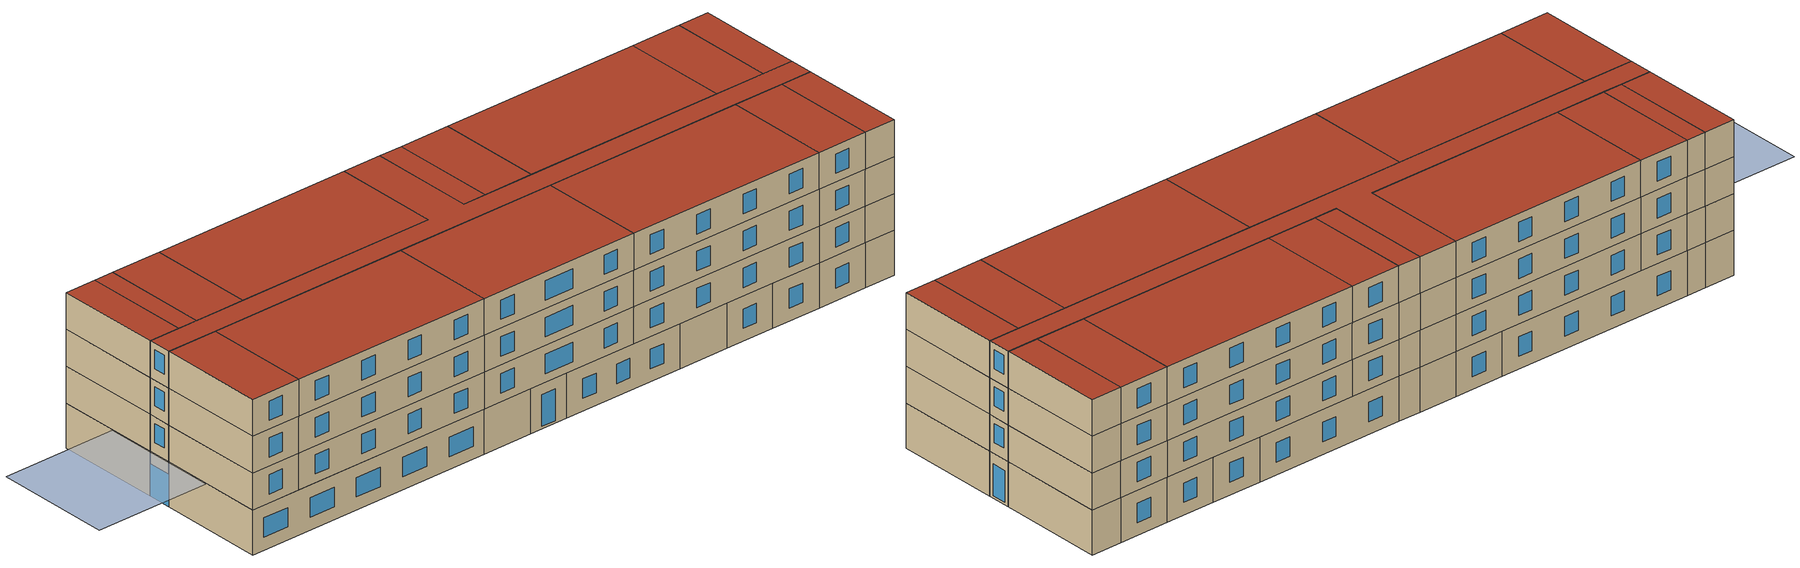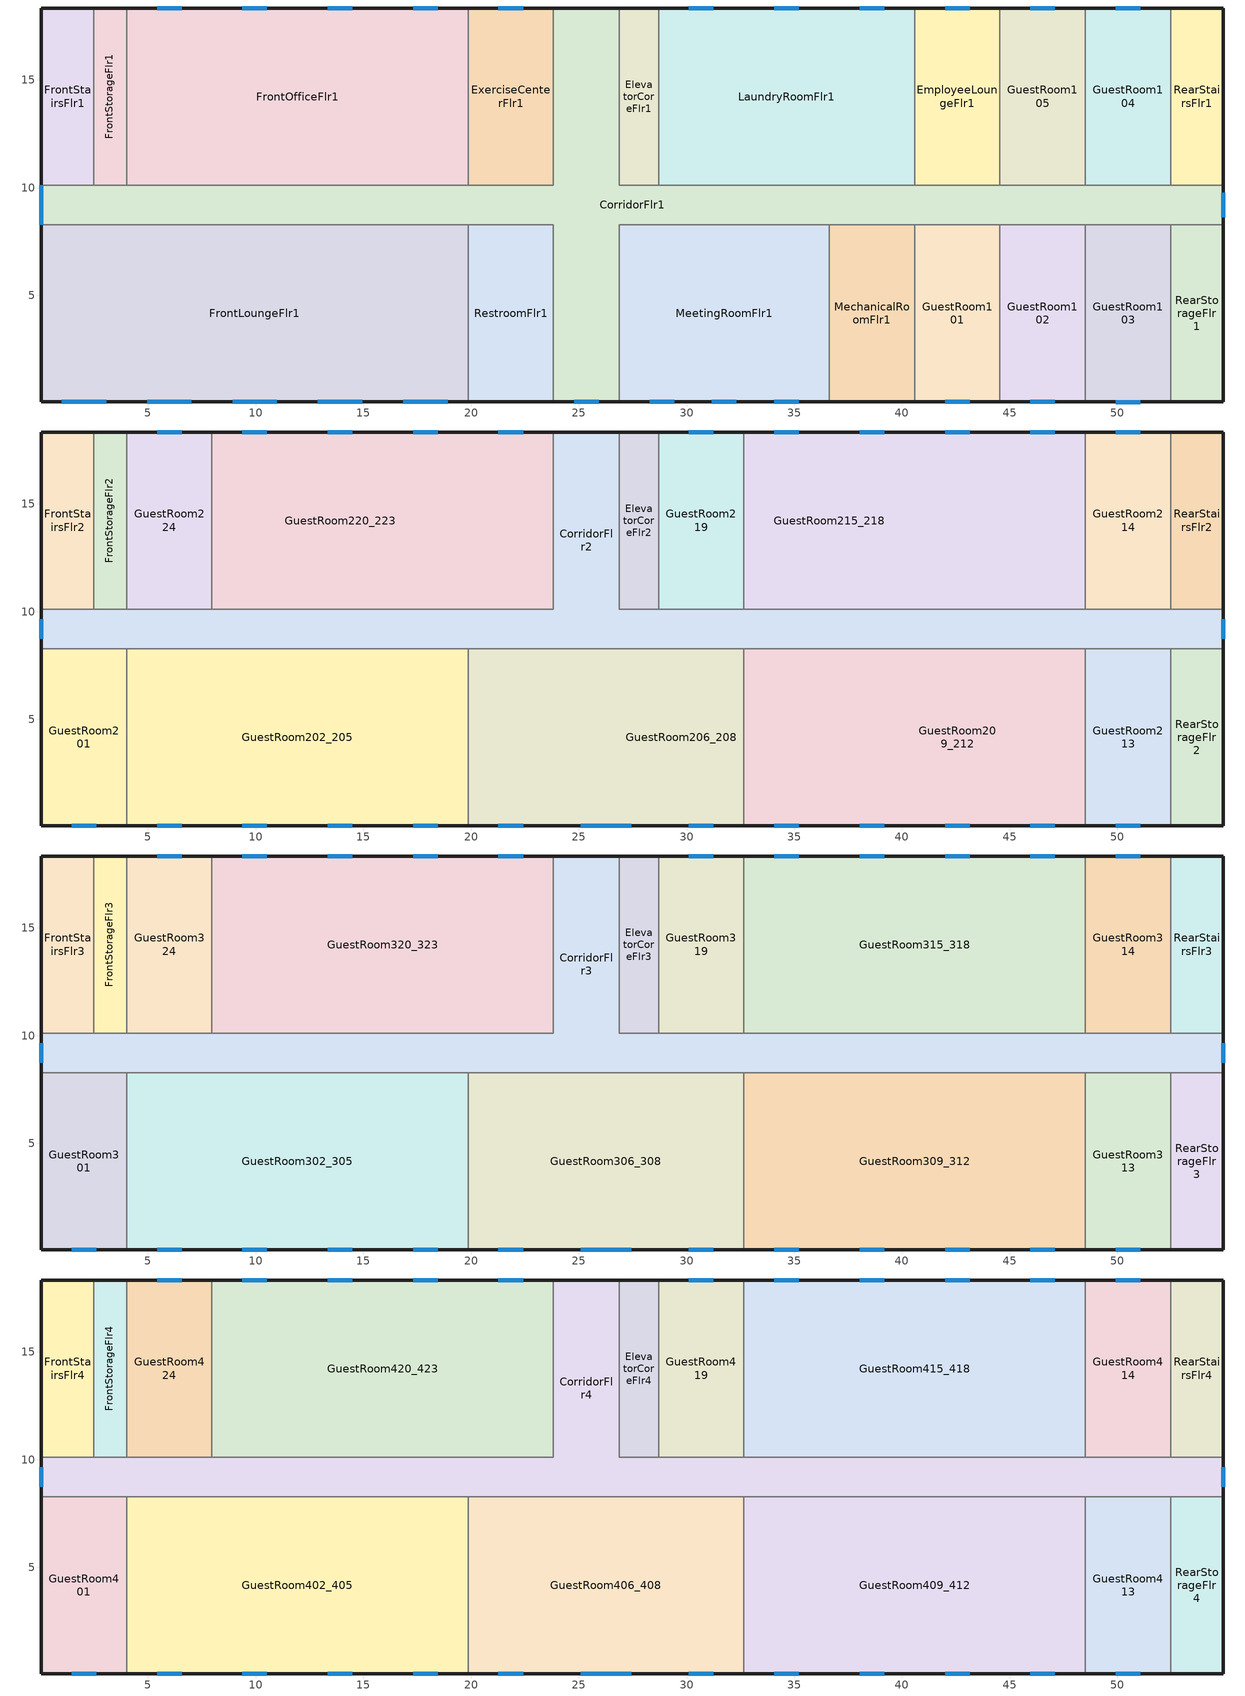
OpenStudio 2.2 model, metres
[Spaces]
CorridorFlr1
 floor ground: 26.87,18.34 26.87,10.11 54.91,10.11 54.91,8.28 26.87,8.28 26.87,0.05 23.82,0.05 23.82,8.28 0.05,8.28 0.05,10.11 23.82,10.11 23.82,18.34 z0
 wall outside: 54.91,8.28 54.91,10.11 / 0.05,10.11 0.05,8.28 / 23.82,0.05 26.87,0.05 / 26.87,18.34 23.82,18.34 z0:3.35
 wall to GuestRoom103: 48.51,8.28 52.47,8.28 z0:3.35
 wall to GuestRoom104: 52.47,10.11 48.51,10.11 z0:3.35
 wall to FrontStorageFlr1: 4.01,10.11 2.49,10.11 z0:3.35
 wall to MechanicalRoomFlr1: 36.62,8.28 40.59,8.28 z0:3.35
 wall to FrontStairsFlr1: 2.49,10.11 0.05,10.11 z0:3.35
 wall to ElevatorCoreFlr1: 28.7,10.11 26.87,10.11 26.87,18.34 z0:3.35
 wall to MeetingRoomFlr1: 26.87,0.05 26.87,8.28 36.62,8.28 z0:3.35
 wall to RestroomFlr1: 19.86,8.28 23.82,8.28 23.82,0.05 z0:3.35
 wall to RearStorageFlr1: 52.47,8.28 54.91,8.28 z0:3.35
 wall to GuestRoom102: 44.55,8.28 48.51,8.28 z0:3.35
 wall to GuestRoom105: 48.51,10.11 44.55,10.11 z0:3.35
 wall to GuestRoom101: 40.59,8.28 44.55,8.28 z0:3.35
 wall to EmployeeLoungeFlr1: 44.55,10.11 40.59,10.11 z0:3.35
 wall to FrontOfficeFlr1: 19.86,10.11 4.01,10.11 z0:3.35
 wall to ExerciseCenterFlr1: 23.82,18.34 23.82,10.11 19.86,10.11 z0:3.35
 wall to FrontLoungeFlr1: 0.05,8.28 19.86,8.28 z0:3.35
 wall to LaundryRoomFlr1: 40.59,10.11 28.7,10.11 z0:3.35
 wall to RearStairsFlr1: 54.91,10.11 52.47,10.11 z0:3.35
 window: 0.05,10.11 0.05,8.28 z0:2.44; 54.91,8.62 54.91,9.76 / 24.78,0.05 25.92,0.05 z0.19:2.55
RestroomFlr1
 floor ground: 23.82,8.28 23.82,0.05 19.86,0.05 19.86,8.28 z0
 wall outside: 19.86,0.05 23.82,0.05 z0:3.35
 wall to FrontLoungeFlr1: 19.86,8.28 19.86,0.05 z0:3.35
FrontOfficeFlr1
 floor ground: 19.86,18.34 19.86,10.11 4.01,10.11 4.01,18.34 z0
 wall outside: 19.86,18.34 4.01,18.34 z0:3.35
 wall to FrontStorageFlr1: 4.01,18.34 4.01,10.11 z0:3.35
 wall to ExerciseCenterFlr1: 19.86,10.11 19.86,18.34 z0:3.35
 window: 10.52,18.34 9.39,18.34 / 14.49,18.34 13.35,18.34 / 6.56,18.34 5.42,18.34 / 18.45,18.34 17.31,18.34 z0.95:2.4
GuestRoom102
 floor ground: 48.51,8.28 48.51,0.05 44.55,0.05 44.55,8.28 z0
 wall outside: 44.55,0.05 48.51,0.05 z0:3.35
 wall to GuestRoom101: 44.55,8.28 44.55,0.05 z0:3.35
 wall to GuestRoom103: 48.51,0.05 48.51,8.28 z0:3.35
 window: 45.96,0.05 47.1,0.05 z0.95:2.4
EmployeeLoungeFlr1
 floor ground: 44.55,18.34 44.55,10.11 40.59,10.11 40.59,18.34 z0
 wall outside: 44.55,18.34 40.59,18.34 z0:3.35
 wall to GuestRoom105: 44.55,10.11 44.55,18.34 z0:3.35
 wall to LaundryRoomFlr1: 40.59,18.34 40.59,10.11 z0:3.35
 window: 43.14,18.34 42,18.34 z0.95:2.4
LaundryRoomFlr1
 floor ground: 40.59,18.34 40.59,10.11 28.7,10.11 28.7,18.34 z0
 wall outside: 40.59,18.34 28.7,18.34 z0:3.35
 wall to ElevatorCoreFlr1: 28.7,18.34 28.7,10.11 z0:3.35
 window: 39.18,18.34 38.04,18.34 / 31.25,18.34 30.11,18.34 / 35.21,18.34 34.07,18.34 z0.95:2.4
GuestRoom105
 floor ground: 48.51,18.34 48.51,10.11 44.55,10.11 44.55,18.34 z0
 wall outside: 48.51,18.34 44.55,18.34 z0:3.35
 wall to GuestRoom104: 48.51,10.11 48.51,18.34 z0:3.35
 window: 47.1,18.34 45.96,18.34 z0.95:2.4
MechanicalRoomFlr1
 floor ground: 40.59,8.28 40.59,0.05 36.62,0.05 36.62,8.28 z0
 wall outside: 36.62,0.05 40.59,0.05 z0:3.35
 wall to MeetingRoomFlr1: 36.62,8.28 36.62,0.05 z0:3.35
 wall to GuestRoom101: 40.59,0.05 40.59,8.28 z0:3.35
GuestRoom103
 floor ground: 52.47,8.28 52.47,0.05 48.51,0.05 48.51,8.28 z0
 wall outside: 48.51,0.05 52.47,0.05 z0:3.35
 wall to RearStorageFlr1: 52.47,0.05 52.47,8.28 z0:3.35
 window: 49.92,0.05 51.06,0.05 z0.95:2.4
GuestRoom101
 floor ground: 44.55,8.28 44.55,0.05 40.59,0.05 40.59,8.28 z0
 wall outside: 40.59,0.05 44.55,0.05 z0:3.35
 window: 42,0.05 43.14,0.05 z0.95:2.4
RearStorageFlr1
 floor ground: 54.91,8.28 54.91,0.05 52.47,0.05 52.47,8.28 z0
 wall outside: 52.47,0.05 54.91,0.05 54.91,8.28 z0:3.35
MeetingRoomFlr1
 floor ground: 36.62,8.28 36.62,0.05 26.87,0.05 26.87,8.28 z0
 wall outside: 26.87,0.05 36.62,0.05 z0:3.35
 window: 28.28,0.05 29.42,0.05 / 31.18,0.05 32.32,0.05 / 34.07,0.05 35.21,0.05 z0.95:2.4
FrontStorageFlr1
 floor ground: 4.01,18.34 4.01,10.11 2.49,10.11 2.49,18.34 z0
 wall outside: 4.01,18.34 2.49,18.34 z0:3.35
 wall to FrontStairsFlr1: 2.49,18.34 2.49,10.11 z0:3.35
FrontStairsFlr1
 floor ground: 2.49,18.34 2.49,10.11 0.05,10.11 0.05,18.34 z0
 wall outside: 2.49,18.34 0.05,18.34 0.05,10.11 z0:3.35
RearStairsFlr1
 floor ground: 54.91,18.34 54.91,10.11 52.47,10.11 52.47,18.34 z0
 wall outside: 54.91,10.11 54.91,18.34 52.47,18.34 z0:3.35
 wall to GuestRoom104: 52.47,18.34 52.47,10.11 z0:3.35
GuestRoom104
 floor ground: 52.47,18.34 52.47,10.11 48.51,10.11 48.51,18.34 z0
 wall outside: 52.47,18.34 48.51,18.34 z0:3.35
 window: 51.06,18.34 49.92,18.34 z0.95:2.4
ElevatorCoreFlr1
 floor ground: 28.7,18.34 28.7,10.11 26.87,10.11 26.87,18.34 z0
 wall outside: 28.7,18.34 26.87,18.34 z0:3.35
ExerciseCenterFlr1
 floor ground: 23.82,18.34 23.82,10.11 19.86,10.11 19.86,18.34 z0
 wall outside: 23.82,18.34 19.86,18.34 z0:3.35
 window: 22.41,18.34 21.27,18.34 z0.95:2.4
FrontLoungeFlr1
 floor ground: 19.86,8.28 19.86,0.05 0.05,0.05 0.05,8.28 z0
 wall outside: 0.05,8.28 0.05,0.05 19.86,0.05 z0:3.35
 window: 4.97,0.05 7.02,0.05 / 16.85,0.05 18.91,0.05 / 1,0.05 3.06,0.05 / 12.89,0.05 14.94,0.05 / 8.93,0.05 10.98,0.05 z0.95:2.4
GuestRoom214
 floor to GuestRoom104: 52.47,18.34 52.47,10.11 48.51,10.11 48.51,18.34 z3.35
 wall outside: 52.47,18.34 48.51,18.34 z3.35:6.1
 wall to RearStairsFlr2: 52.47,10.11 52.47,18.34 z3.35:6.1
 wall to GuestRoom215_218: 48.51,18.34 48.51,10.11 z3.35:6.1
 wall to CorridorFlr2: 48.51,10.11 52.47,10.11 z3.35:6.1
 window: 51.06,18.34 49.92,18.34 z4:5.45
FrontStorageFlr2
 floor to FrontStorageFlr1: 4.01,18.34 4.01,10.11 2.49,10.11 2.49,18.34 z3.35
 wall outside: 4.01,18.34 2.49,18.34 z3.35:6.1
 wall to CorridorFlr2: 2.49,10.11 4.01,10.11 z3.35:6.1
 wall to FrontStairsFlr2: 2.49,18.34 2.49,10.11 z3.35:6.1
 wall to GuestRoom224: 4.01,10.11 4.01,18.34 z3.35:6.1
CorridorFlr2
 floor to CorridorFlr1: 26.87,18.34 26.87,10.11 54.91,10.11 54.91,8.28 0.05,8.28 0.05,10.11 23.82,10.11 23.82,18.34 z3.35
 wall outside: 0.05,10.11 0.05,8.28 / 54.91,8.28 54.91,10.11 / 26.87,18.34 23.82,18.34 z3.35:6.1
 wall to ElevatorCoreFlr2: 28.7,10.11 26.87,10.11 26.87,18.34 z3.35:6.1
 wall to FrontStairsFlr2: 2.49,10.11 0.05,10.11 z3.35:6.1
 wall to GuestRoom224: 7.97,10.11 4.01,10.11 z3.35:6.1
 wall to GuestRoom201: 0.05,8.28 4.01,8.28 z3.35:6.1
 wall to RearStairsFlr2: 54.91,10.11 52.47,10.11 z3.35:6.1
 wall to GuestRoom206_208: 19.86,8.28 32.66,8.28 z3.35:6.1
 wall to GuestRoom220_223: 23.82,18.34 23.82,10.11 7.97,10.11 z3.35:6.1
 wall to GuestRoom213: 48.51,8.28 52.47,8.28 z3.35:6.1
 wall to GuestRoom219: 32.66,10.11 28.7,10.11 z3.35:6.1
 wall to RearStorageFlr2: 52.47,8.28 54.91,8.28 z3.35:6.1
 wall to GuestRoom209_212: 32.66,8.28 48.51,8.28 z3.35:6.1
 wall to GuestRoom202_205: 4.01,8.28 19.86,8.28 z3.35:6.1
 wall to GuestRoom215_218: 48.51,10.11 32.66,10.11 z3.35:6.1
 window: 54.91,8.73 54.91,9.66 / 0.05,9.66 0.05,8.73 z4.19:5.61
GuestRoom209_212
 floor to MechanicalRoomFlr1: 40.59,8.28 40.59,0.05 36.62,0.05 36.62,8.28 z3.35
 floor to GuestRoom101: 44.55,8.28 44.55,0.05 40.59,0.05 40.59,8.28 z3.35
 floor to MeetingRoomFlr1: 36.62,8.28 36.62,0.05 32.66,0.05 32.66,8.28 z3.35
 floor to GuestRoom102: 48.51,8.28 48.51,0.05 44.55,0.05 44.55,8.28 z3.35
 wall outside: 32.66,0.05 48.51,0.05 z3.35:6.1
 wall to GuestRoom213: 48.51,0.05 48.51,8.28 z3.35:6.1
 wall to GuestRoom206_208: 32.66,8.28 32.66,0.05 z3.35:6.1
 window: 34.07,0.05 35.21,0.05 / 42,0.05 43.14,0.05 / 38.04,0.05 39.18,0.05 / 45.96,0.05 47.1,0.05 z4:5.45
GuestRoom215_218
 floor to LaundryRoomFlr1: 40.59,18.34 40.59,10.11 32.66,10.11 32.66,18.34 z3.35
 floor to EmployeeLoungeFlr1: 44.55,18.34 44.55,10.11 40.59,10.11 40.59,18.34 z3.35
 floor to GuestRoom105: 48.51,18.34 48.51,10.11 44.55,10.11 44.55,18.34 z3.35
 wall outside: 48.51,18.34 32.66,18.34 z3.35:6.1
 wall to GuestRoom219: 32.66,18.34 32.66,10.11 z3.35:6.1
 window: 39.18,18.34 38.04,18.34 / 43.14,18.34 42,18.34 / 47.1,18.34 45.96,18.34 / 35.21,18.34 34.07,18.34 z4:5.45
GuestRoom202_205
 floor to FrontLoungeFlr1: 19.86,8.28 19.86,0.05 4.01,0.05 4.01,8.28 z3.35
 wall outside: 4.01,0.05 19.86,0.05 z3.35:6.1
 wall to GuestRoom201: 4.01,8.28 4.01,0.05 z3.35:6.1
 wall to GuestRoom206_208: 19.86,0.05 19.86,8.28 z3.35:6.1
 window: 13.35,0.05 14.49,0.05 / 9.39,0.05 10.52,0.05 / 17.31,0.05 18.45,0.05 / 5.42,0.05 6.56,0.05 z4:5.45
GuestRoom219
 floor to LaundryRoomFlr1: 32.66,18.34 32.66,10.11 28.7,10.11 28.7,18.34 z3.35
 wall outside: 32.66,18.34 28.7,18.34 z3.35:6.1
 wall to ElevatorCoreFlr2: 28.7,18.34 28.7,10.11 z3.35:6.1
 window: 31.25,18.34 30.11,18.34 z4:5.45
GuestRoom206_208
 floor to MeetingRoomFlr1: 32.66,8.28 32.66,0.05 26.87,0.05 26.87,8.28 z3.35
 floor to CorridorFlr1: 26.87,8.28 26.87,0.05 23.82,0.05 23.82,8.28 z3.35
 floor to RestroomFlr1: 23.82,8.28 23.82,0.05 19.86,0.05 19.86,8.28 z3.35
 wall outside: 19.86,0.05 32.66,0.05 z3.35:6.1
 window: 21.27,0.05 22.41,0.05 / 30.11,0.05 31.25,0.05 / 25.08,0.05 27.44,0.05 z4:5.45
RearStairsFlr2
 floor to RearStairsFlr1: 54.91,18.34 54.91,10.11 52.47,10.11 52.47,18.34 z3.35
 wall outside: 54.91,10.11 54.91,18.34 52.47,18.34 z3.35:6.1
ElevatorCoreFlr2
 floor to ElevatorCoreFlr1: 28.7,18.34 28.7,10.11 26.87,10.11 26.87,18.34 z3.35
 wall outside: 28.7,18.34 26.87,18.34 z3.35:6.1
FrontStairsFlr2
 floor to FrontStairsFlr1: 2.49,18.34 2.49,10.11 0.05,10.11 0.05,18.34 z3.35
 wall outside: 2.49,18.34 0.05,18.34 0.05,10.11 z3.35:6.1
RearStorageFlr2
 floor to RearStorageFlr1: 54.91,8.28 54.91,0.05 52.47,0.05 52.47,8.28 z3.35
 wall outside: 52.47,0.05 54.91,0.05 54.91,8.28 z3.35:6.1
 wall to GuestRoom213: 52.47,8.28 52.47,0.05 z3.35:6.1
GuestRoom213
 floor to GuestRoom103: 52.47,8.28 52.47,0.05 48.51,0.05 48.51,8.28 z3.35
 wall outside: 48.51,0.05 52.47,0.05 z3.35:6.1
 window: 49.92,0.05 51.06,0.05 z4:5.45
GuestRoom220_223
 floor to FrontOfficeFlr1: 19.86,18.34 19.86,10.11 7.97,10.11 7.97,18.34 z3.35
 floor to ExerciseCenterFlr1: 23.82,18.34 23.82,10.11 19.86,10.11 19.86,18.34 z3.35
 wall outside: 23.82,18.34 7.97,18.34 z3.35:6.1
 wall to GuestRoom224: 7.97,18.34 7.97,10.11 z3.35:6.1
 window: 14.49,18.34 13.35,18.34 / 10.52,18.34 9.39,18.34 / 22.41,18.34 21.27,18.34 / 18.45,18.34 17.31,18.34 z4:5.45
GuestRoom224
 floor to FrontOfficeFlr1: 7.97,18.34 7.97,10.11 4.01,10.11 4.01,18.34 z3.35
 wall outside: 7.97,18.34 4.01,18.34 z3.35:6.1
 window: 6.56,18.34 5.42,18.34 z4:5.45
GuestRoom201
 floor to FrontLoungeFlr1: 4.01,8.28 4.01,0.05 0.05,0.05 0.05,8.28 z3.35
 wall outside: 0.05,8.28 0.05,0.05 4.01,0.05 z3.35:6.1
 window: 1.46,0.05 2.6,0.05 z4:5.45
GuestRoom302_305
 floor to GuestRoom202_205: 19.86,8.28 19.86,0.05 4.01,0.05 4.01,8.28 z6.1
 wall outside: 4.01,0.05 19.86,0.05 z6.1:8.84
 wall to CorridorFlr3: 19.86,8.28 4.01,8.28 z6.1:8.84
 wall to GuestRoom301: 4.01,8.28 4.01,0.05 z6.1:8.84
 wall to GuestRoom306_308: 19.86,0.05 19.86,8.28 z6.1:8.84
 window: 17.31,0.05 18.45,0.05 / 9.39,0.05 10.52,0.05 / 13.35,0.05 14.49,0.05 / 5.42,0.05 6.56,0.05 z6.75:8.19
GuestRoom319
 floor to GuestRoom219: 32.66,18.34 32.66,10.11 28.7,10.11 28.7,18.34 z6.1
 wall outside: 32.66,18.34 28.7,18.34 z6.1:8.84
 wall to GuestRoom315_318: 32.66,10.11 32.66,18.34 z6.1:8.84
 wall to ElevatorCoreFlr3: 28.7,18.34 28.7,10.11 z6.1:8.84
 wall to CorridorFlr3: 28.7,10.11 32.66,10.11 z6.1:8.84
 window: 31.25,18.34 30.11,18.34 z6.75:8.19
GuestRoom309_312
 floor to GuestRoom209_212: 48.51,8.28 48.51,0.05 32.66,0.05 32.66,8.28 z6.1
 wall outside: 32.66,0.05 48.51,0.05 z6.1:8.84
 wall to GuestRoom313: 48.51,0.05 48.51,8.28 z6.1:8.84
 wall to CorridorFlr3: 48.51,8.28 32.66,8.28 z6.1:8.84
 wall to GuestRoom306_308: 32.66,8.28 32.66,0.05 z6.1:8.84
 window: 42,0.05 43.14,0.05 / 34.07,0.05 35.21,0.05 / 38.04,0.05 39.18,0.05 / 45.96,0.05 47.1,0.05 z6.75:8.19
ElevatorCoreFlr3
 floor to ElevatorCoreFlr2: 28.7,18.34 28.7,10.11 26.87,10.11 26.87,18.34 z6.1
 wall outside: 28.7,18.34 26.87,18.34 z6.1:8.84
 wall to CorridorFlr3: 26.87,18.34 26.87,10.11 28.7,10.11 z6.1:8.84
FrontStairsFlr3
 floor to FrontStairsFlr2: 2.49,18.34 2.49,10.11 0.05,10.11 0.05,18.34 z6.1
 wall outside: 2.49,18.34 0.05,18.34 0.05,10.11 z6.1:8.84
 wall to CorridorFlr3: 0.05,10.11 2.49,10.11 z6.1:8.84
 wall to FrontStorageFlr3: 2.49,10.11 2.49,18.34 z6.1:8.84
GuestRoom315_318
 floor to GuestRoom215_218: 48.51,18.34 48.51,10.11 32.66,10.11 32.66,18.34 z6.1
 wall outside: 48.51,18.34 32.66,18.34 z6.1:8.84
 wall to GuestRoom314: 48.51,10.11 48.51,18.34 z6.1:8.84
 wall to CorridorFlr3: 32.66,10.11 48.51,10.11 z6.1:8.84
 window: 39.18,18.34 38.04,18.34 / 47.1,18.34 45.96,18.34 / 35.21,18.34 34.07,18.34 / 43.14,18.34 42,18.34 z6.75:8.19
CorridorFlr3
 floor to CorridorFlr2: 26.87,18.34 26.87,10.11 54.91,10.11 54.91,8.28 0.05,8.28 0.05,10.11 23.82,10.11 23.82,18.34 z6.1
 wall outside: 54.91,8.28 54.91,10.11 / 0.05,10.11 0.05,8.28 / 26.87,18.34 23.82,18.34 z6.1:8.84
 wall to FrontStorageFlr3: 4.01,10.11 2.49,10.11 z6.1:8.84
 wall to GuestRoom324: 7.97,10.11 4.01,10.11 z6.1:8.84
 wall to GuestRoom320_323: 23.82,18.34 23.82,10.11 7.97,10.11 z6.1:8.84
 wall to GuestRoom314: 52.47,10.11 48.51,10.11 z6.1:8.84
 wall to RearStairsFlr3: 54.91,10.11 52.47,10.11 z6.1:8.84
 wall to RearStorageFlr3: 52.47,8.28 54.91,8.28 z6.1:8.84
 wall to GuestRoom301: 0.05,8.28 4.01,8.28 z6.1:8.84
 wall to GuestRoom306_308: 19.86,8.28 32.66,8.28 z6.1:8.84
 wall to GuestRoom313: 48.51,8.28 52.47,8.28 z6.1:8.84
 window: 54.91,8.73 54.91,9.66 / 0.05,9.66 0.05,8.73 z6.94:8.36
GuestRoom320_323
 floor to GuestRoom220_223: 23.82,18.34 23.82,10.11 7.97,10.11 7.97,18.34 z6.1
 wall outside: 23.82,18.34 7.97,18.34 z6.1:8.84
 wall to GuestRoom324: 7.97,18.34 7.97,10.11 z6.1:8.84
 window: 18.45,18.34 17.31,18.34 / 10.52,18.34 9.39,18.34 / 22.41,18.34 21.27,18.34 / 14.49,18.34 13.35,18.34 z6.75:8.19
RearStorageFlr3
 floor to RearStorageFlr2: 54.91,8.28 54.91,0.05 52.47,0.05 52.47,8.28 z6.1
 wall outside: 52.47,0.05 54.91,0.05 54.91,8.28 z6.1:8.84
 wall to GuestRoom313: 52.47,8.28 52.47,0.05 z6.1:8.84
FrontStorageFlr3
 floor to FrontStorageFlr2: 4.01,18.34 4.01,10.11 2.49,10.11 2.49,18.34 z6.1
 wall outside: 4.01,18.34 2.49,18.34 z6.1:8.84
 wall to GuestRoom324: 4.01,10.11 4.01,18.34 z6.1:8.84
RearStairsFlr3
 floor to RearStairsFlr2: 54.91,18.34 54.91,10.11 52.47,10.11 52.47,18.34 z6.1
 wall outside: 54.91,10.11 54.91,18.34 52.47,18.34 z6.1:8.84
 wall to GuestRoom314: 52.47,18.34 52.47,10.11 z6.1:8.84
GuestRoom306_308
 floor to GuestRoom206_208: 32.66,8.28 32.66,0.05 19.86,0.05 19.86,8.28 z6.1
 wall outside: 19.86,0.05 32.66,0.05 z6.1:8.84
 window: 25.08,0.05 27.44,0.05 / 30.11,0.05 31.25,0.05 / 21.27,0.05 22.41,0.05 z6.75:8.19
GuestRoom314
 floor to GuestRoom214: 52.47,18.34 52.47,10.11 48.51,10.11 48.51,18.34 z6.1
 wall outside: 52.47,18.34 48.51,18.34 z6.1:8.84
 window: 51.06,18.34 49.92,18.34 z6.75:8.19
GuestRoom301
 floor to GuestRoom201: 4.01,8.28 4.01,0.05 0.05,0.05 0.05,8.28 z6.1
 wall outside: 0.05,8.28 0.05,0.05 4.01,0.05 z6.1:8.84
 window: 1.46,0.05 2.6,0.05 z6.75:8.19
GuestRoom324
 floor to GuestRoom224: 7.97,18.34 7.97,10.11 4.01,10.11 4.01,18.34 z6.1
 wall outside: 7.97,18.34 4.01,18.34 z6.1:8.84
 window: 6.56,18.34 5.42,18.34 z6.75:8.19
GuestRoom313
 floor to GuestRoom213: 52.47,8.28 52.47,0.05 48.51,0.05 48.51,8.28 z6.1
 wall outside: 48.51,0.05 52.47,0.05 z6.1:8.84
 window: 49.92,0.05 51.06,0.05 z6.75:8.19
GuestRoom413
 floor to GuestRoom313: 52.47,8.28 52.47,0.05 48.51,0.05 48.51,8.28 z8.84
 wall outside: 48.51,0.05 52.47,0.05 z8.84:11.58
 wall to CorridorFlr4: 52.47,8.28 48.51,8.28 z8.84:11.58
 wall to RearStorageFlr4: 52.47,0.05 52.47,8.28 z8.84:11.58
 wall to GuestRoom409_412: 48.51,8.28 48.51,0.05 z8.84:11.58
 window: 49.92,0.05 51.06,0.05 z9.49:10.93
 roof outside: 52.47,0.05 52.47,8.28 48.51,8.28 48.51,0.05 z11.58
GuestRoom401
 floor to GuestRoom301: 4.01,8.28 4.01,0.05 0.05,0.05 0.05,8.28 z8.84
 wall outside: 0.05,8.28 0.05,0.05 4.01,0.05 z8.84:11.58
 wall to GuestRoom402_405: 4.01,0.05 4.01,8.28 z8.84:11.58
 wall to CorridorFlr4: 4.01,8.28 0.05,8.28 z8.84:11.58
 window: 1.46,0.05 2.6,0.05 z9.49:10.93
 roof outside: 4.01,0.05 4.01,8.28 0.05,8.28 0.05,0.05 z11.58
CorridorFlr4
 floor to CorridorFlr3: 26.87,18.34 26.87,10.11 54.91,10.11 54.91,8.28 0.05,8.28 0.05,10.11 23.82,10.11 23.82,18.34 z8.84
 wall outside: 0.05,10.11 0.05,8.28 / 54.91,8.28 54.91,10.11 / 26.87,18.34 23.82,18.34 z8.84:11.58
 wall to GuestRoom406_408: 19.86,8.28 32.66,8.28 z8.84:11.58
 wall to GuestRoom409_412: 32.66,8.28 48.51,8.28 z8.84:11.58
 wall to GuestRoom415_418: 48.51,10.11 32.66,10.11 z8.84:11.58
 wall to GuestRoom419: 32.66,10.11 28.7,10.11 z8.84:11.58
 wall to GuestRoom414: 52.47,10.11 48.51,10.11 z8.84:11.58
 wall to ElevatorCoreFlr4: 28.7,10.11 26.87,10.11 26.87,18.34 z8.84:11.58
 wall to FrontStorageFlr4: 4.01,10.11 2.49,10.11 z8.84:11.58
 wall to RearStorageFlr4: 52.47,8.28 54.91,8.28 z8.84:11.58
 wall to RearStairsFlr4: 54.91,10.11 52.47,10.11 z8.84:11.58
 wall to GuestRoom420_423: 23.82,18.34 23.82,10.11 7.97,10.11 z8.84:11.58
 wall to GuestRoom424: 7.97,10.11 4.01,10.11 z8.84:11.58
 wall to FrontStairsFlr4: 2.49,10.11 0.05,10.11 z8.84:11.58
 wall to GuestRoom402_405: 4.01,8.28 19.86,8.28 z8.84:11.58
 window: 0.05,9.66 0.05,8.73 / 54.91,8.73 54.91,9.66 z9.68:11.1
 roof outside: 54.91,8.28 54.91,10.11 26.87,10.11 26.87,18.34 23.82,18.34 23.82,10.11 0.05,10.11 0.05,8.28 z11.58
FrontStairsFlr4
 floor to FrontStairsFlr3: 2.49,18.34 2.49,10.11 0.05,10.11 0.05,18.34 z8.84
 wall outside: 2.49,18.34 0.05,18.34 0.05,10.11 z8.84:11.58
 wall to FrontStorageFlr4: 2.49,10.11 2.49,18.34 z8.84:11.58
 roof outside: 2.49,10.11 2.49,18.34 0.05,18.34 0.05,10.11 z11.58
RearStorageFlr4
 floor to RearStorageFlr3: 54.91,8.28 54.91,0.05 52.47,0.05 52.47,8.28 z8.84
 wall outside: 52.47,0.05 54.91,0.05 54.91,8.28 z8.84:11.58
 roof outside: 54.91,0.05 54.91,8.28 52.47,8.28 52.47,0.05 z11.58
RearStairsFlr4
 floor to RearStairsFlr3: 54.91,18.34 54.91,10.11 52.47,10.11 52.47,18.34 z8.84
 wall outside: 54.91,10.11 54.91,18.34 52.47,18.34 z8.84:11.58
 wall to GuestRoom414: 52.47,18.34 52.47,10.11 z8.84:11.58
 roof outside: 54.91,10.11 54.91,18.34 52.47,18.34 52.47,10.11 z11.58
GuestRoom424
 floor to GuestRoom324: 7.97,18.34 7.97,10.11 4.01,10.11 4.01,18.34 z8.84
 wall outside: 7.97,18.34 4.01,18.34 z8.84:11.58
 wall to FrontStorageFlr4: 4.01,18.34 4.01,10.11 z8.84:11.58
 wall to GuestRoom420_423: 7.97,10.11 7.97,18.34 z8.84:11.58
 window: 6.56,18.34 5.42,18.34 z9.49:10.93
 roof outside: 7.97,10.11 7.97,18.34 4.01,18.34 4.01,10.11 z11.58
ElevatorCoreFlr4
 floor to ElevatorCoreFlr3: 28.7,18.34 28.7,10.11 26.87,10.11 26.87,18.34 z8.84
 wall outside: 28.7,18.34 26.87,18.34 z8.84:11.58
 wall to GuestRoom419: 28.7,10.11 28.7,18.34 z8.84:11.58
 roof outside: 28.7,10.11 28.7,18.34 26.87,18.34 26.87,10.11 z11.58
GuestRoom406_408
 floor to GuestRoom306_308: 32.66,8.28 32.66,0.05 19.86,0.05 19.86,8.28 z8.84
 wall outside: 19.86,0.05 32.66,0.05 z8.84:11.58
 wall to GuestRoom402_405: 19.86,8.28 19.86,0.05 z8.84:11.58
 wall to GuestRoom409_412: 32.66,0.05 32.66,8.28 z8.84:11.58
 window: 21.27,0.05 22.41,0.05 / 25.08,0.05 27.44,0.05 / 30.11,0.05 31.25,0.05 z9.49:10.93
 roof outside: 32.66,0.05 32.66,8.28 19.86,8.28 19.86,0.05 z11.58
GuestRoom420_423
 floor to GuestRoom320_323: 23.82,18.34 23.82,10.11 7.97,10.11 7.97,18.34 z8.84
 wall outside: 23.82,18.34 7.97,18.34 z8.84:11.58
 window: 18.45,18.34 17.31,18.34 / 14.49,18.34 13.35,18.34 / 22.41,18.34 21.27,18.34 / 10.52,18.34 9.39,18.34 z9.49:10.93
 roof outside: 23.82,10.11 23.82,18.34 7.97,18.34 7.97,10.11 z11.58
GuestRoom415_418
 floor to GuestRoom315_318: 48.51,18.34 48.51,10.11 32.66,10.11 32.66,18.34 z8.84
 wall outside: 48.51,18.34 32.66,18.34 z8.84:11.58
 wall to GuestRoom419: 32.66,18.34 32.66,10.11 z8.84:11.58
 wall to GuestRoom414: 48.51,10.11 48.51,18.34 z8.84:11.58
 window: 43.14,18.34 42,18.34 / 39.18,18.34 38.04,18.34 / 47.1,18.34 45.96,18.34 / 35.21,18.34 34.07,18.34 z9.49:10.93
 roof outside: 48.51,10.11 48.51,18.34 32.66,18.34 32.66,10.11 z11.58
GuestRoom414
 floor to GuestRoom314: 52.47,18.34 52.47,10.11 48.51,10.11 48.51,18.34 z8.84
 wall outside: 52.47,18.34 48.51,18.34 z8.84:11.58
 window: 51.06,18.34 49.92,18.34 z9.49:10.93
 roof outside: 52.47,10.11 52.47,18.34 48.51,18.34 48.51,10.11 z11.58
GuestRoom409_412
 floor to GuestRoom309_312: 48.51,8.28 48.51,0.05 32.66,0.05 32.66,8.28 z8.84
 wall outside: 32.66,0.05 48.51,0.05 z8.84:11.58
 window: 45.96,0.05 47.1,0.05 / 38.04,0.05 39.18,0.05 / 34.07,0.05 35.21,0.05 / 42,0.05 43.14,0.05 z9.49:10.93
 roof outside: 48.51,0.05 48.51,8.28 32.66,8.28 32.66,0.05 z11.58
GuestRoom402_405
 floor to GuestRoom302_305: 19.86,8.28 19.86,0.05 4.01,0.05 4.01,8.28 z8.84
 wall outside: 4.01,0.05 19.86,0.05 z8.84:11.58
 window: 13.35,0.05 14.49,0.05 / 9.39,0.05 10.52,0.05 / 17.31,0.05 18.45,0.05 / 5.42,0.05 6.56,0.05 z9.49:10.93
 roof outside: 19.86,0.05 19.86,8.28 4.01,8.28 4.01,0.05 z11.58
FrontStorageFlr4
 floor to FrontStorageFlr3: 4.01,18.34 4.01,10.11 2.49,10.11 2.49,18.34 z8.84
 wall outside: 4.01,18.34 2.49,18.34 z8.84:11.58
 roof outside: 4.01,10.11 4.01,18.34 2.49,18.34 2.49,10.11 z11.58
GuestRoom419
 floor to GuestRoom319: 32.66,18.34 32.66,10.11 28.7,10.11 28.7,18.34 z8.84
 wall outside: 32.66,18.34 28.7,18.34 z8.84:11.58
 window: 31.25,18.34 30.11,18.34 z9.49:10.93
 roof outside: 32.66,10.11 32.66,18.34 28.7,18.34 28.7,10.11 z11.58
shading: 0,4.57 0,13.72 -9.14,13.72 -9.14,4.57 z3.35
[Site]
Houston Bush Intercontinental_TX_USA Design_Conditions: Latitude {deg}=30; Longitude {deg}=-95.37; Time Zone {hr}=-6; Elevation {m}=29; Terrain=Suburbs
[Building]
A90_1_2010SmallHotel: North Axis {deg}=180; Standards Number of Stories=4; Standards Number of Above Ground Stories=0; Standards Building Type=SmallHotel
[Space]
Name | Space Type | Building Story | Thermal Zone
GuestRoom409_412 | SmallHotel GuestRoom4Occ | BuildingStory4 | TZ-GuestRoom409_412
GuestRoom413 | SmallHotel GuestRoom4Vac | BuildingStory4 | TZ-GuestRoom413
GuestRoom314 | SmallHotel GuestRoom123Occ | BuildingStory3 | TZ-GuestRoom314
CorridorFlr1 | SmallHotel Corridor | BuildingStory1 | TZ-CorridorFlr1
GuestRoom401 | SmallHotel GuestRoom4Occ | BuildingStory4 | TZ-GuestRoom401
GuestRoom302_305 | SmallHotel GuestRoom123Vac | BuildingStory3 | TZ-GuestRoom302_305
RearStairsFlr2 | SmallHotel Stair | BuildingStory2 | TZ-RearStairsFlr2
GuestRoom319 | SmallHotel GuestRoom123Vac | BuildingStory3 | TZ-GuestRoom319
GuestRoom214 | SmallHotel GuestRoom123Occ | BuildingStory2 | TZ-GuestRoom214
GuestRoom309_312 | SmallHotel GuestRoom123Occ | BuildingStory3 | TZ-GuestRoom309_312
RestroomFlr1 | SmallHotel PublicRestroom | BuildingStory1 | TZ-RestroomFlr1
CorridorFlr4 | SmallHotel Corridor4 | BuildingStory4 | TZ-CorridorFlr4
FrontOfficeFlr1 | SmallHotel Office | BuildingStory1 | TZ-FrontOfficeFlr1
GuestRoom215_218 | SmallHotel GuestRoom123Vac | BuildingStory2 | TZ-GuestRoom215_218
GuestRoom301 | SmallHotel GuestRoom123Vac | BuildingStory3 | TZ-GuestRoom301
CorridorFlr3 | SmallHotel Corridor | BuildingStory3 | TZ-CorridorFlr3
FrontLoungeFlr1 | SmallHotel GuestLounge | BuildingStory1 | TZ-FrontLoungeFlr1
GuestRoom220_223 | SmallHotel GuestRoom123Occ | BuildingStory2 | TZ-GuestRoom220_223
FrontStorageFlr2 | SmallHotel Storage | BuildingStory2 | TZ-FrontStorageFlr2
GuestRoom324 | SmallHotel GuestRoom123Vac | BuildingStory3 | TZ-GuestRoom324
GuestRoom102 | SmallHotel GuestRoom123Vac | BuildingStory1 | TZ-GuestRoom102
CorridorFlr2 | SmallHotel Corridor | BuildingStory2 | TZ-CorridorFlr2
FrontStairsFlr4 | SmallHotel Stair4 | BuildingStory4 | TZ-FrontStairsFlr4
MechanicalRoomFlr1 | SmallHotel Mechanical | BuildingStory1 | TZ-MechanicalRoomFlr1
EmployeeLoungeFlr1 | SmallHotel StaffLounge | BuildingStory1 | TZ-EmployeeLoungeFlr1
RearStorageFlr4 | SmallHotel Storage4Rear | BuildingStory4 | TZ-RearStorageFlr4
LaundryRoomFlr1 | SmallHotel Laundry | BuildingStory1 | TZ-LaundryRoomFlr1
ElevatorCoreFlr3 | SmallHotel ElevatorCore | BuildingStory3 | TZ-ElevatorCoreFlr3
GuestRoom105 | SmallHotel GuestRoom123Occ | BuildingStory1 | TZ-GuestRoom105
RearStorageFlr1 | SmallHotel Storage | BuildingStory1 | TZ-RearStorageFlr1
GuestRoom201 | SmallHotel GuestRoom123Vac | BuildingStory2 | TZ-GuestRoom201
RearStairsFlr3 | SmallHotel Stair | BuildingStory3 | TZ-RearStairsFlr3
MeetingRoomFlr1 | SmallHotel Meeting | BuildingStory1 | TZ-MeetingRoomFlr1
GuestRoom209_212 | SmallHotel GuestRoom123Occ | BuildingStory2 | TZ-GuestRoom209_212
GuestRoom206_208 | SmallHotel GuestRoom123Occ | BuildingStory2 | TZ-GuestRoom206_208
RearStairsFlr4 | SmallHotel Stair4 | BuildingStory4 | TZ-RearStairsFlr4
RearStorageFlr2 | SmallHotel Storage | BuildingStory2 | TZ-RearStorageFlr2
GuestRoom103 | SmallHotel GuestRoom123Occ | BuildingStory1 | TZ-GuestRoom103
RearStorageFlr3 | SmallHotel Storage | BuildingStory3 | TZ-RearStorageFlr3
GuestRoom101 | SmallHotel GuestRoom123Vac | BuildingStory1 | TZ-GuestRoom101
FrontStairsFlr3 | SmallHotel Stair | BuildingStory3 | TZ-FrontStairsFlr3
GuestRoom315_318 | SmallHotel GuestRoom123Occ | BuildingStory3 | TZ-GuestRoom315_318
GuestRoom406_408 | SmallHotel GuestRoom4Vac | BuildingStory4 | TZ-GuestRoom406_408
GuestRoom424 | SmallHotel GuestRoom4Occ | BuildingStory4 | TZ-GuestRoom424
ElevatorCoreFlr4 | SmallHotel ElevatorCore4 | BuildingStory4 | TZ-ElevatorCoreFlr4
ExerciseCenterFlr1 | SmallHotel Exercise | BuildingStory1 | TZ-ExerciseCenterFlr1
GuestRoom202_205 | SmallHotel GuestRoom123Occ | BuildingStory2 | TZ-GuestRoom202_205
GuestRoom419 | SmallHotel GuestRoom4Occ | BuildingStory4 | TZ-GuestRoom419
GuestRoom420_423 | SmallHotel GuestRoom4Occ | BuildingStory4 | TZ-GuestRoom420_423
GuestRoom320_323 | SmallHotel GuestRoom123Occ | BuildingStory3 | TZ-GuestRoom320_323
GuestRoom219 | SmallHotel GuestRoom123Occ | BuildingStory2 | TZ-GuestRoom219
GuestRoom415_418 | SmallHotel GuestRoom4Occ | BuildingStory4 | TZ-GuestRoom415_418
FrontStorageFlr1 | SmallHotel Storage | BuildingStory1 | TZ-FrontStorageFlr1
GuestRoom414 | SmallHotel GuestRoom4Vac | BuildingStory4 | TZ-GuestRoom414
ElevatorCoreFlr1 | SmallHotel Elec/MechRoom | BuildingStory1 | TZ-ElevatorCoreFlr1
FrontStairsFlr1 | SmallHotel Stair | BuildingStory1 | TZ-FrontStairsFlr1
RearStairsFlr1 | SmallHotel Stair | BuildingStory1 | TZ-RearStairsFlr1
GuestRoom104 | SmallHotel GuestRoom123Occ | BuildingStory1 | TZ-GuestRoom104
FrontStorageFlr3 | SmallHotel Storage | BuildingStory3 | TZ-FrontStorageFlr3
GuestRoom224 | SmallHotel GuestRoom123Occ | BuildingStory2 | TZ-GuestRoom224
GuestRoom402_405 | SmallHotel GuestRoom4Vac | BuildingStory4 | TZ-GuestRoom402_405
GuestRoom313 | SmallHotel GuestRoom123Vac | BuildingStory3 | TZ-GuestRoom313
ElevatorCoreFlr2 | SmallHotel ElevatorCore | BuildingStory2 | TZ-ElevatorCoreFlr2
FrontStairsFlr2 | SmallHotel Stair | BuildingStory2 | TZ-FrontStairsFlr2
GuestRoom306_308 | SmallHotel GuestRoom123Vac | BuildingStory3 | TZ-GuestRoom306_308
GuestRoom213 | SmallHotel GuestRoom123Occ | BuildingStory2 | TZ-GuestRoom213
FrontStorageFlr4 | SmallHotel Storage4Front | BuildingStory4 | TZ-FrontStorageFlr4
[BuildingStory]
BuildingStory1; BuildingStory2; BuildingStory3; BuildingStory4
[ThermalZone] Use Ideal Air Loads=No
TZ-CorridorFlr2; TZ-GuestRoom213; TZ-RearStairsFlr4; TZ-FrontStairsFlr4; TZ-FrontStorageFlr1; TZ-CorridorFlr3; TZ-GuestRoom301; TZ-GuestRoom313; TZ-GuestRoom220_223; TZ-GuestRoom214; TZ-GuestRoom224; TZ-RearStorageFlr1; TZ-FrontLoungeFlr1; TZ-RearStorageFlr3; TZ-GuestRoom302_305; TZ-GuestRoom402_405; TZ-ElevatorCoreFlr1; TZ-FrontOfficeFlr1; TZ-GuestRoom424; TZ-ExerciseCenterFlr1; TZ-GuestRoom105; TZ-MechanicalRoomFlr1; TZ-ElevatorCoreFlr2; TZ-ElevatorCoreFlr4; TZ-GuestRoom202_205; TZ-RearStorageFlr2; TZ-GuestRoom209_212; TZ-GuestRoom401; TZ-GuestRoom104; TZ-GuestRoom415_418; TZ-GuestRoom103; TZ-GuestRoom420_423; TZ-GuestRoom414; TZ-ElevatorCoreFlr3; TZ-GuestRoom419; TZ-FrontStairsFlr2; TZ-RearStairsFlr3; TZ-GuestRoom309_312; TZ-GuestRoom314; TZ-RearStorageFlr4; TZ-GuestRoom315_318; TZ-GuestRoom306_308; TZ-GuestRoom324; TZ-MeetingRoomFlr1; TZ-RestroomFlr1; TZ-CorridorFlr1; TZ-GuestRoom101; TZ-FrontStairsFlr1; TZ-GuestRoom219; TZ-FrontStorageFlr3; TZ-GuestRoom319; TZ-GuestRoom406_408; TZ-CorridorFlr4; TZ-RearStairsFlr2; TZ-GuestRoom409_412; TZ-FrontStorageFlr4; TZ-GuestRoom201; TZ-GuestRoom413; TZ-GuestRoom102; TZ-RearStairsFlr1; TZ-GuestRoom215_218; TZ-FrontStorageFlr2; TZ-EmployeeLoungeFlr1; TZ-FrontStairsFlr3; TZ-GuestRoom206_208; TZ-LaundryRoomFlr1; TZ-GuestRoom320_323
[Sizing:Zone] Zone Cooling Design Supply Air Temperature Input Method=SupplyAirTemperature; Zone Cooling Design Supply Air Temperature {C}=14; Zone Cooling Design Supply Air Temperature Difference {deltaC}=11.11; Zone Heating Design Supply Air Temperature Input Method=SupplyAirTemperature; Zone Heating Design Supply Air Temperature {C}=40; Zone Heating Design Supply Air Temperature Difference {deltaC}=11.11; Zone Cooling Design Supply Air Humidity Ratio {kg-H2O/kg-air}=0.0085; Zone Heating Design Supply Air Humidity Ratio {kg-H2O/kg-air}=0.008; Cooling Design Air Flow Method=DesignDay; Heating Design Air Flow Method=DesignDay; Account for Dedicated Outdoor Air System=No; Dedicated Outdoor Air System Control Strategy=NeutralSupplyAir; Dedicated Outdoor Air Low Setpoint Temperature for Design {C}=autosize; Dedicated Outdoor Air High Setpoint Temperature for Design {C}=autosize
TZ-CorridorFlr2; TZ-GuestRoom213; TZ-RearStairsFlr4; TZ-FrontStairsFlr4; TZ-FrontStorageFlr1; TZ-CorridorFlr3; TZ-GuestRoom301; TZ-GuestRoom313; TZ-GuestRoom220_223; TZ-GuestRoom214; TZ-GuestRoom224; TZ-RearStorageFlr1; TZ-FrontLoungeFlr1; TZ-RearStorageFlr3; TZ-GuestRoom302_305; TZ-GuestRoom402_405; TZ-ElevatorCoreFlr1; TZ-FrontOfficeFlr1; TZ-GuestRoom424; TZ-ExerciseCenterFlr1; TZ-GuestRoom105; TZ-MechanicalRoomFlr1; TZ-ElevatorCoreFlr2; TZ-ElevatorCoreFlr4; TZ-GuestRoom202_205; TZ-RearStorageFlr2; TZ-GuestRoom209_212; TZ-GuestRoom401; TZ-GuestRoom104; TZ-GuestRoom415_418; TZ-GuestRoom103; TZ-GuestRoom420_423; TZ-GuestRoom414; TZ-ElevatorCoreFlr3; TZ-GuestRoom419; TZ-FrontStairsFlr2; TZ-RearStairsFlr3; TZ-GuestRoom309_312; TZ-GuestRoom314; TZ-RearStorageFlr4; TZ-GuestRoom315_318; TZ-GuestRoom306_308; TZ-GuestRoom324; TZ-MeetingRoomFlr1; TZ-RestroomFlr1; TZ-CorridorFlr1; TZ-GuestRoom101; TZ-FrontStairsFlr1; TZ-GuestRoom219; TZ-FrontStorageFlr3; TZ-GuestRoom319; TZ-GuestRoom406_408; TZ-CorridorFlr4; TZ-RearStairsFlr2; TZ-GuestRoom409_412; TZ-FrontStorageFlr4; TZ-GuestRoom201; TZ-GuestRoom413; TZ-GuestRoom102; TZ-RearStairsFlr1; TZ-GuestRoom215_218; TZ-FrontStorageFlr2; TZ-EmployeeLoungeFlr1; TZ-FrontStairsFlr3; TZ-GuestRoom206_208; TZ-LaundryRoomFlr1; TZ-GuestRoom320_323
[SpaceType] Standards Building Type=SmallHotel
Name | Standards Space Type
SmallHotel Corridor | Corridor
SmallHotel Corridor4 | Corridor4
SmallHotel Elec/MechRoom | Elec/MechRoom
SmallHotel ElevatorCore | ElevatorCore
SmallHotel ElevatorCore4 | ElevatorCore4
SmallHotel StaffLounge | StaffLounge
SmallHotel Exercise | Exercise
SmallHotel GuestLounge | GuestLounge
SmallHotel Office | Office
SmallHotel Stair | Stair
SmallHotel Stair4 | Stair4
SmallHotel Storage | Storage
SmallHotel Storage4Front | Storage4Front
SmallHotel Storage4Rear | Storage4Rear
SmallHotel GuestRoom123Occ | GuestRoom123Occ
SmallHotel GuestRoom123Vac | GuestRoom123Vac
SmallHotel GuestRoom4Occ | GuestRoom4Occ
SmallHotel GuestRoom4Vac | GuestRoom4Vac
SmallHotel Laundry | Laundry
SmallHotel Mechanical | Mechanical
SmallHotel Meeting | Meeting
SmallHotel PublicRestroom | PublicRestroom
